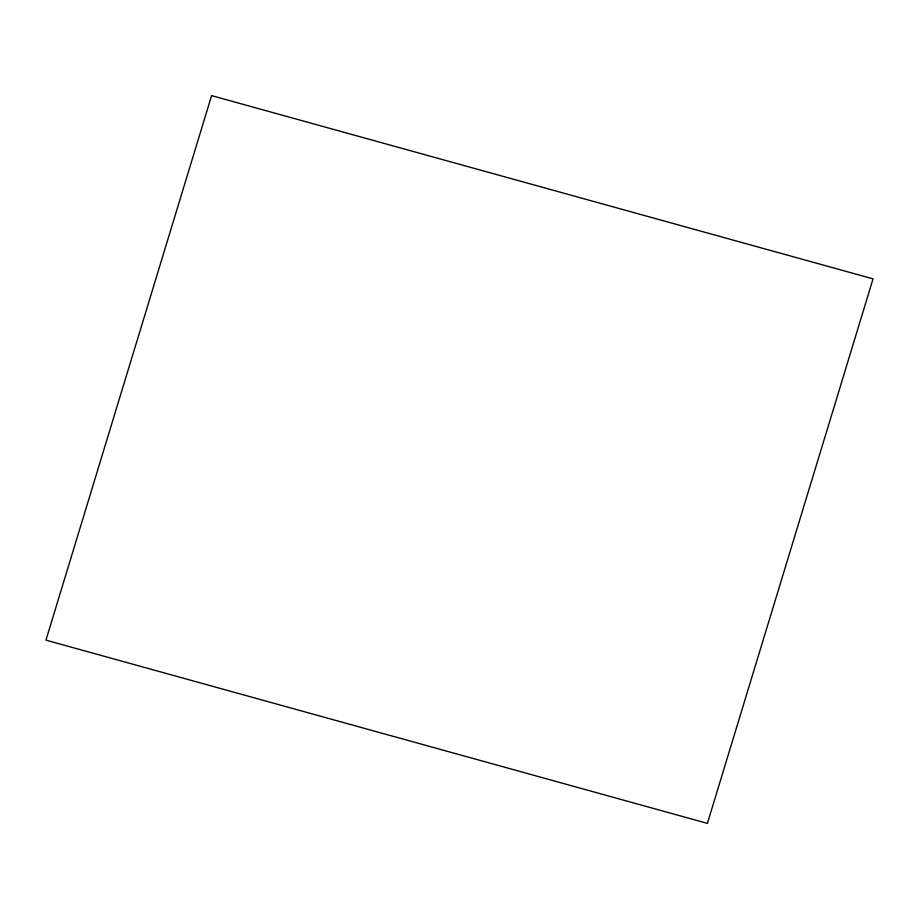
<?xml version="1.0" encoding="UTF-8"?>
<svg xmlns="http://www.w3.org/2000/svg" width="919" height="919" viewBox="0 0 919 919"><rect width="100%" height="100%" fill="white"/><g stroke="black" fill="none" stroke-linecap="round" stroke-linejoin="round"><path stroke-width="1.38" d="M211.6 95.622L45.95 640.141L707.4 823.378L873.05 278.859L211.6 95.622"/></g></svg>
